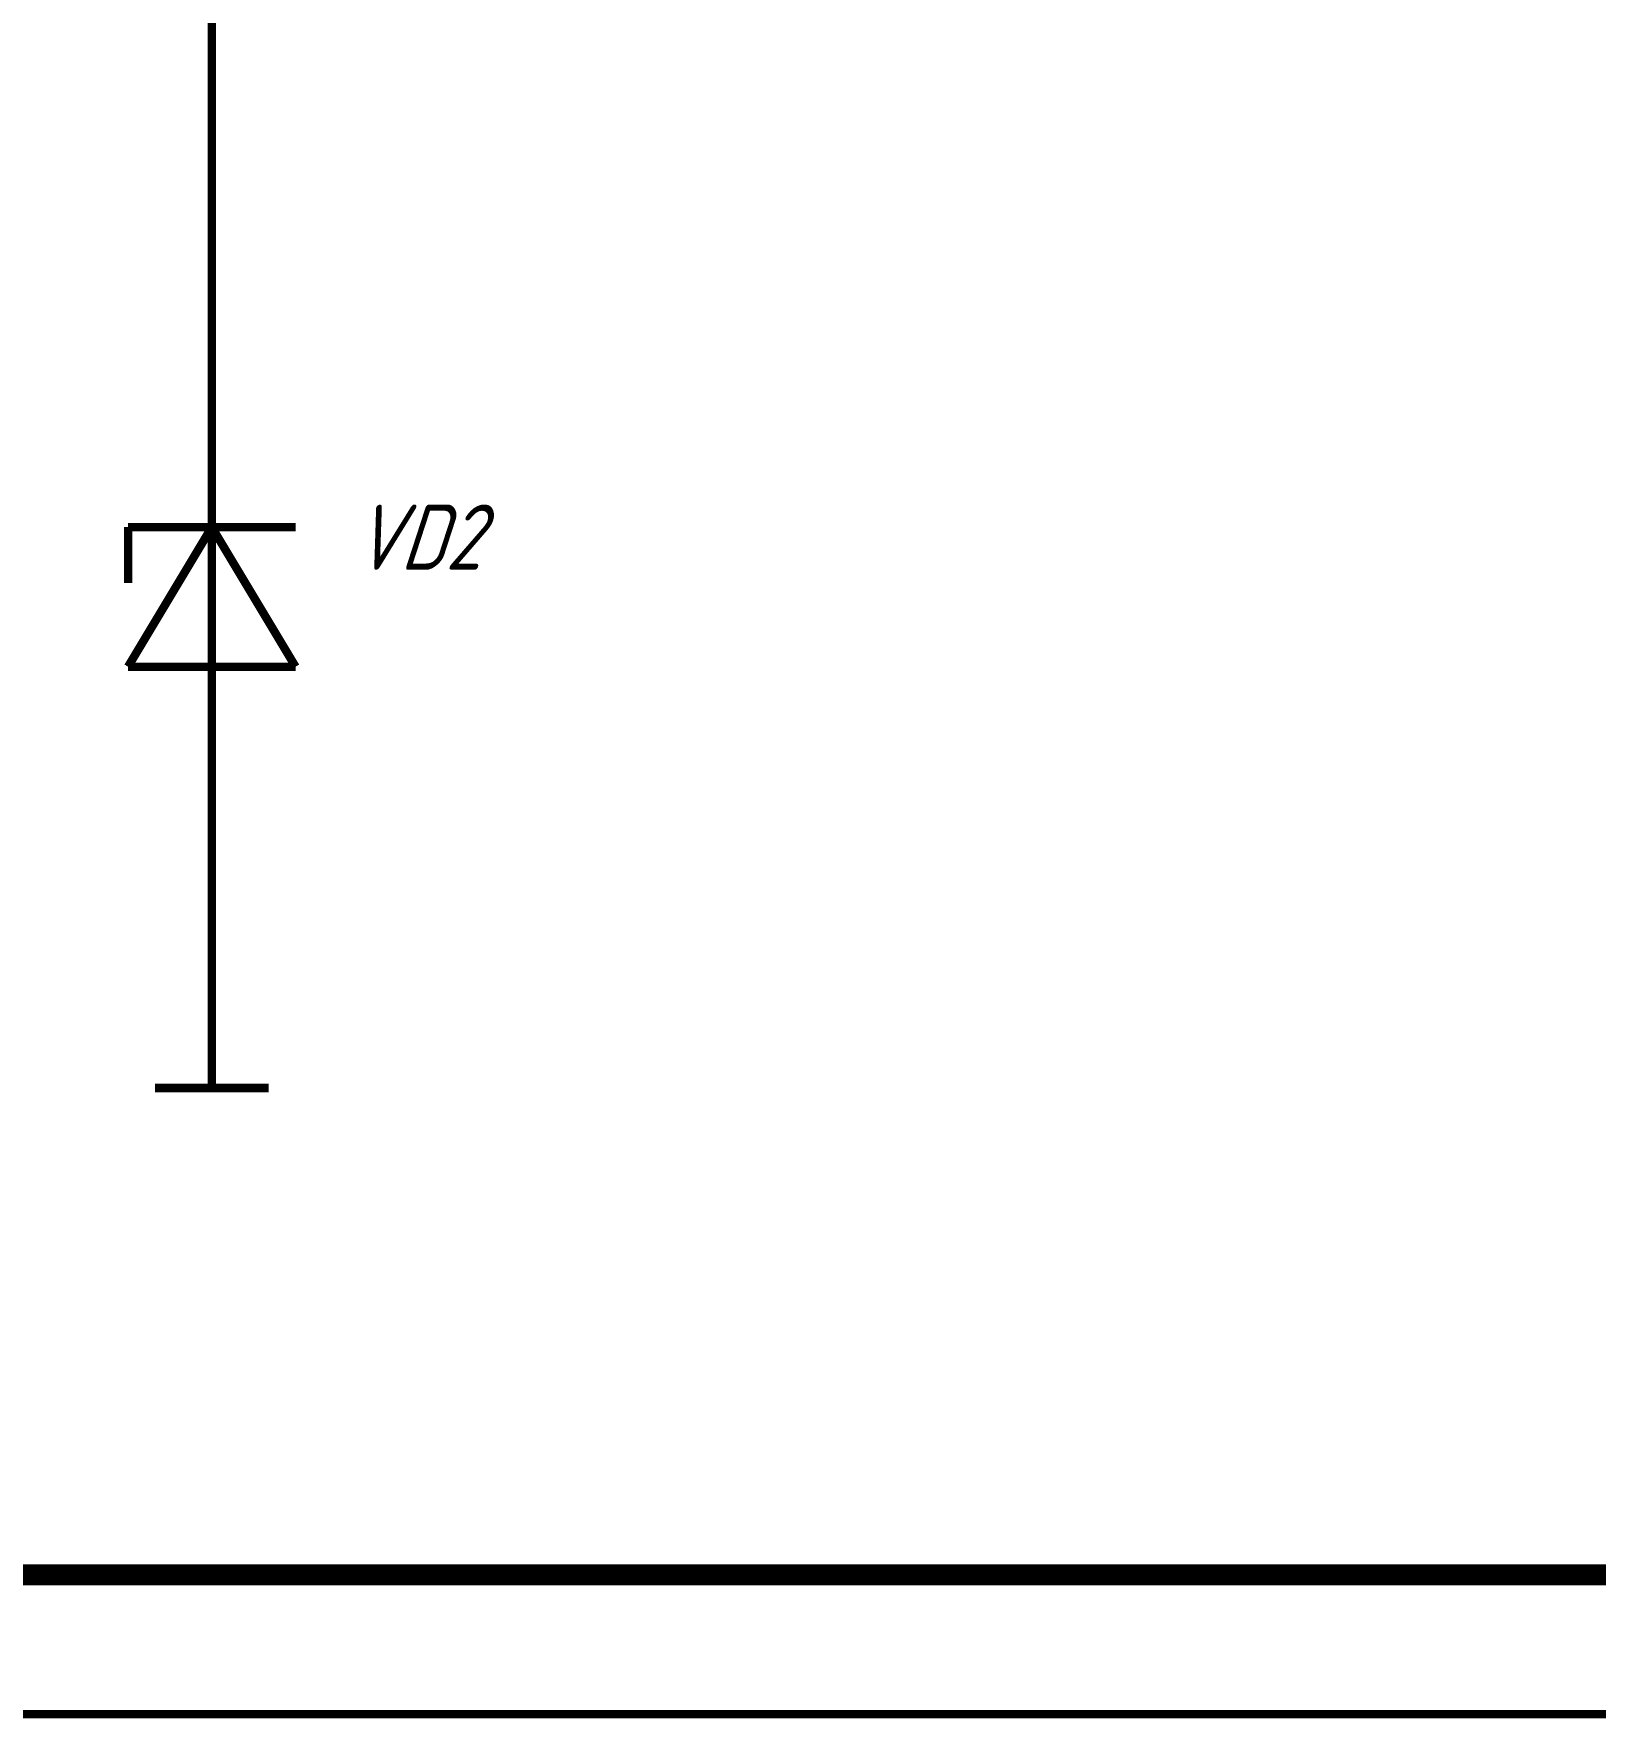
# Paper-space layout 'Layout1' of a CAD drawing. Header units: millimetres. Extents: x 0 to 420, y 0 to 297.
# Drawn here: x 88.8 to 144.7, y 0 to 60.3 of the extents above; entities that cross this region are included whole.
import ezdxf

# ---------------------------------------------------------------- set-up
doc = ezdxf.new("R2010")
doc.units = ezdxf.units.MM
doc.layers.add('Sheet', color=255, linetype='Continuous')
doc.styles.add('GOST', font='', dxfattribs={"oblique": 18})
doc.styles.get('GOST').set_extended_font_data('GOST type A')

psp = doc.layouts.get("Layout1")

# ---------------------------------------------------------------- linework, layer by layer
at = {"layer": 'Sheet'}
for points, const_width in [([(0.149, 297.151), (420.082, 297.151), (420.082, 0.151), (0.149, 0.151), (0.149, 297.151)], 0.3), ([(0.149, 297.151), (0.149, 0.151), (420.082, 0.151), (420.082, 297.151), (0.149, 297.151), (0.149, 297.151)], 0.0991), ([(0.149, 297.151), (0.149, 0.151), (420.082, 0.151), (420.082, 297.151), (0.149, 297.151), (0.149, 297.151)], 0.0991)]:
    psp.add_lwpolyline(points, close=True, dxfattribs=dict(at, const_width=const_width))
for points, const_width in [([(142.627, 62.643), (95.134, 62.643), (95.134, 47.641)], 0.3), ([(95.134, 42.643), (95.134, 47.641)], 0.3), ([(95.134, 42.643), (92.137, 37.646)], 0.3), ([(92.137, 42.643), (98.132, 42.643)], 0.3), ([(92.137, 42.643), (92.137, 40.645)], 0.3), ([(98.132, 37.646), (95.134, 42.643)], 0.3), ([(95.134, 37.646), (95.134, 42.643)], 0.3), ([(92.137, 37.646), (98.132, 37.646)], 0.3), ([(95.134, 37.646), (95.134, 32.649)], 0.3), ([(95.134, 27.641), (95.134, 32.649)], 0.3), ([(95.134, 27.641), (95.134, 22.565)], 0.3), ([(93.102, 22.565), (97.166, 22.565)], 0.3), ([(20.157, 5.137), (415.074, 5.137)], 0.749)]:
    psp.add_lwpolyline(points, dxfattribs=dict(at, const_width=const_width))

# ---------------------------------------------------------------- texts
at = {"layer": 'Sheet', "style": 'GOST', "oblique": 18}
psp.add_text('VD2', height=2.3358, dxfattribs=at).set_placement((100.164, 41.116))

doc.saveas('drawing.dxf')
